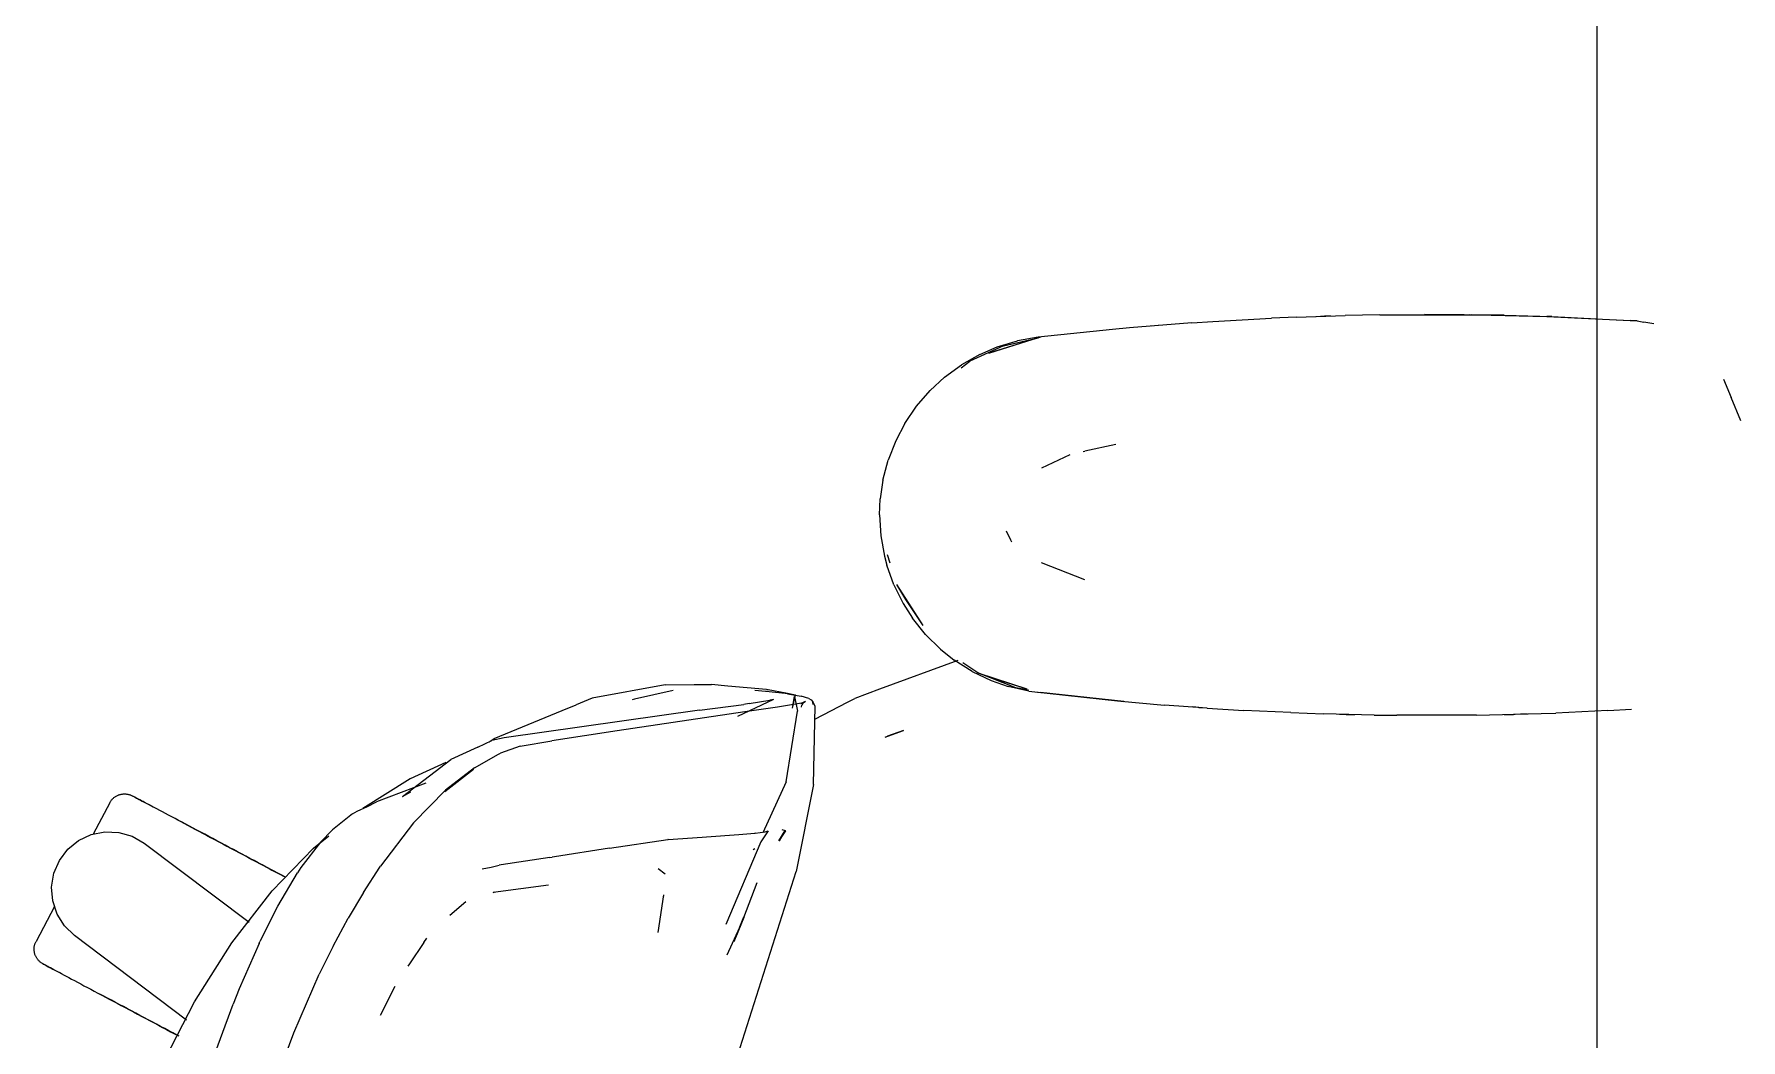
# Model space of a CAD drawing. Header units: millimetres. Extents: x 155920 to 295199, y -4084 to 97293.
# Drawn here: x 190855.8 to 191268.2, y 31826.2 to 32069.4 of the extents above; entities that cross this region are included whole.
import ezdxf

# ---------------------------------------------------------------- set-up
doc = ezdxf.new("R2010")
doc.units = ezdxf.units.MM
doc.header["$MEASUREMENT"] = 0
doc.layers.add('G-IMPT', color=8, linetype='CONTINUOUS', lineweight=9)
doc.layers.add('I-FURN', color=8, linetype='CONTINUOUS', lineweight=9)

msp = doc.modelspace()

# ---------------------------------------------------------------- linework, layer by layer
at = {"layer": 'G-IMPT'}
for p, q in [((191135.55, 31999.58), (191120.5, 31998.33)), ((191135.55, 31999.58), (191140.64, 31999.9)), ((191140.64, 31999.9), (191154.78, 32000.71)), ((191160.8, 32000.97), (191154.78, 32000.71)), ((191160.8, 32000.97), (191172.56, 32001.36)), ((191165.69, 32001.11), (191167.62, 32001.22)), ((191167.62, 32001.22), (191169.12, 32001.23)), ((191180.98, 32001.52), (191172.56, 32001.36)), ((191180.98, 32001.52), (191191.78, 32001.61)), ((191180.98, 32001.52), (191201.17, 32001.57)), ((191180.98, 32001.52), (191211, 32001.41)), ((191211, 32001.41), (191191.78, 32001.61)), ((191201.17, 32001.57), (191211, 32001.41)), ((191201.17, 32001.57), (191222.56, 32001.06)), ((191201.17, 32001.57), (191221.35, 32001.1)), ((191201.17, 32001.53), (191202.73, 32001.54)), ((191203.2, 32001.55), (191205.11, 32001.48)), ((191211, 32001.41), (191222.56, 32001.06)), ((191222.56, 32001.06), (191221.35, 32001.1)), ((191221.35, 32001.1), (191243.14, 32000.01)), ((191221.35, 32001.1), (191241.53, 32000.13)), ((191222.56, 32001.06), (191233.39, 32000.51)), ((191243.14, 32000.01), (191241.53, 32000.13)), ((191243.14, 32000.01), (191244.78, 31999.76)), ((191247.18, 31999.32), (191244.78, 31999.76)), ((191098.95, 31996.08), (191086.49, 31992.25)), ((191086.49, 31992.25), (191095.64, 31995.16)), ((191088.53, 31993.72), (191093.4, 31995.18)), ((191089.99, 31994.03), (191098.39, 31995.95)), ((191098.44, 31996.08), (191093.4, 31995.18)), ((191098.95, 31996.08), (191095.64, 31995.16)), ((191116.37, 31997.98), (191098.44, 31996.08)), ((191120.5, 31998.33), (191116.37, 31997.98)), ((191127.37, 31998.93), (191125.69, 31998.76)), ((191084.3, 31991.91), (191079.85, 31989.39)), ((191089.99, 31994.03), (191081.92, 31990.3)), ((191084.3, 31991.91), (191088.53, 31993.72)), ((191075.77, 31986.4), (191079.85, 31989.39)), ((191079.81, 31988.7), (191081.92, 31990.3)), ((191069.01, 31979.4), (191072.33, 31983.23)), ((191075.77, 31986.4), (191072.33, 31983.23)), ((191264.04, 31985.93), (191265.88, 31981.54)), ((191066.18, 31975.23), (191069.01, 31979.4)), ((191268.21, 31975.91), (191265.88, 31981.54)), ((191066.18, 31975.23), (191063.99, 31971.07)), ((191063.99, 31971.07), (191062.16, 31966.35)), ((191060.9, 31961.49), (191062.16, 31966.35)), ((191099.32, 31964.5), (191106.11, 31967.77)), ((191109.3, 31968.42), (191109.72, 31968.54)), ((191117.16, 31970.11), (191109.72, 31968.54)), ((191060.9, 31961.49), (191060.25, 31956.98)), ((191060.08, 31953.13), (191060.25, 31956.98)), ((191060.08, 31953.13), (191060.37, 31948.09)), ((191060.37, 31948.09), (191061.25, 31943.14)), ((191090.69, 31949.3), (191091.71, 31947.08)), ((191091.71, 31947.08), (191092, 31946.63)), ((191061.25, 31943.14), (191061.82, 31941.01)), ((191062.62, 31941.45), (191062, 31943.48)), ((191109.66, 31937.41), (191099.23, 31941.55)), ((191063.53, 31936.24), (191061.82, 31941.01)), ((191063.53, 31936.24), (191065.77, 31931.73)), ((191064.17, 31936.33), (191066.34, 31932.66)), ((191064.17, 31936.33), (191070.5, 31926.38)), ((191065.77, 31931.73), (191068.04, 31928.18)), ((191066.34, 31932.66), (191070.5, 31926.38)), ((191071.22, 31924.2), (191068.04, 31928.18)), ((191071.22, 31924.2), (191074.83, 31920.66)), ((191079.03, 31917.91), (191060.09, 31910.97)), ((191074.83, 31920.66), (191078.14, 31918.03)), ((191082.46, 31915.3), (191078.14, 31918.03)), ((191083.79, 31914.91), (191080.21, 31917.33)), ((191082.46, 31915.3), (191087.04, 31913.11)), ((191093.01, 31911.3), (191083.79, 31914.91)), ((191083.79, 31914.91), (191086.49, 31914.01)), ((191083.79, 31914.91), (191095.64, 31911.09)), ((191086.49, 31914.01), (191095.64, 31911.09)), ((191087.04, 31913.11), (191091.18, 31911.66)), ((190990.62, 31908.83), (190986.76, 31907.24)), ((191008.31, 31912.07), (190990.62, 31908.83)), ((191000.87, 31908.62), (191000.3, 31908.46)), ((191010.18, 31910.66), (191000.87, 31908.62)), ((191008.31, 31912.07), (191015.28, 31912.1)), ((191015.28, 31912.1), (191019.45, 31912.1)), ((191023.41, 31911.76), (191019.45, 31912.1)), ((191032.73, 31910.95), (191023.41, 31911.76)), ((191034.44, 31908.52), (191025.73, 31904.38)), ((191028.55, 31907.54), (191033.57, 31908.37)), ((191032.56, 31910.43), (191029.97, 31910.65)), ((191037.25, 31909.92), (191032.61, 31910.43)), ((191032.73, 31910.95), (191033.2, 31910.91)), ((191033.2, 31910.91), (191037.45, 31910.1)), ((191034.44, 31908.52), (191033.57, 31908.37)), ((191037.86, 31909.84), (191037.25, 31909.92)), ((191037.45, 31910.1), (191039.77, 31909.65)), ((191037.86, 31909.84), (191041.14, 31909.3)), ((191039.05, 31906.37), (191039.77, 31909.65)), ((191039.05, 31906.37), (191039.54, 31909.24)), ((191039.54, 31909.24), (191040.22, 31905.66)), ((191043, 31908.75), (191041.14, 31909.3)), ((191043, 31908.75), (191043.54, 31908.43)), ((191043.54, 31908.43), (191043.92, 31907.94)), ((191052.36, 31907.86), (191054.12, 31908.78)), ((191060.09, 31910.97), (191054.12, 31908.78)), ((191096.14, 31910.51), (191091.18, 31911.66)), ((191096.06, 31910.72), (191093.01, 31911.3)), ((191096.14, 31910.51), (191119.09, 31908.05)), ((191096.14, 31910.51), (191098.95, 31910.18)), ((191096.14, 31910.51), (191117.57, 31908.16)), ((191119.09, 31908.05), (191098.95, 31910.18)), ((190966.94, 31899.05), (190983.39, 31905.85)), ((191016.59, 31905.89), (190969.38, 31899.21)), ((190983.39, 31905.85), (190986.76, 31907.24)), ((191027.56, 31905.5), (190996.68, 31900.94)), ((191016.59, 31905.89), (191027.26, 31907.33)), ((191028.55, 31907.54), (191027.26, 31907.33)), ((191035.41, 31906.61), (191027.56, 31905.5)), ((191041.68, 31907.72), (191035.41, 31906.61)), ((191037.51, 31888.62), (191040.22, 31905.66)), ((191041.06, 31907.55), (191042.15, 31908.11)), ((191041.06, 31907.55), (191041.68, 31907.72)), ((191041.25, 31906.67), (191041.33, 31907.17)), ((191041.65, 31907.71), (191041.33, 31907.17)), ((191041.65, 31907.71), (191042.15, 31908.11)), ((191044.52, 31906.9), (191043.92, 31907.94)), ((191044.04, 31907.31), (191043.92, 31907.94)), ((191043.92, 31907.94), (191043.94, 31907.86)), ((191044.04, 31907.31), (191043.94, 31907.86)), ((191044.14, 31887.92), (191044.52, 31906.9)), ((191044.46, 31903.71), (191052.36, 31907.86)), ((191117.57, 31908.16), (191128.97, 31907.17)), ((191139.26, 31906.44), (191128.97, 31907.17)), ((191137.22, 31906.58), (191135.8, 31906.71)), ((191137.22, 31906.58), (191139.12, 31906.49)), ((191139.26, 31906.44), (191148.13, 31905.88)), ((191159.44, 31905.34), (191148.13, 31905.88)), ((191159.44, 31905.34), (191167.32, 31905.05)), ((191179.62, 31904.75), (191167.32, 31905.05)), ((191171.19, 31904.97), (191172.84, 31904.89)), ((191172.84, 31904.89), (191174.92, 31904.89)), ((191179.62, 31904.75), (191185.09, 31904.68)), ((191199.81, 31904.68), (191185.09, 31904.68)), ((191204.32, 31904.73), (191199.81, 31904.68)), ((191204.32, 31904.73), (191219.99, 31905.11)), ((191211.04, 31904.9), (191213.26, 31904.9)), ((191216.59, 31905.05), (191213.26, 31904.9)), ((191219.99, 31905.11), (191223.53, 31905.23)), ((191236.09, 31905.84), (191223.53, 31905.23)), ((191236.09, 31905.84), (191241.76, 31906.13)), ((190996.68, 31900.94), (190980.92, 31898.55)), ((191061.4, 31899.38), (191065.86, 31901.01)), ((191065.86, 31901.01), (191061.98, 31899.63)), ((190963.02, 31897), (190956.5, 31893.96)), ((190963.02, 31897), (190966.38, 31898.56)), ((190965.77, 31898.28), (190966.94, 31899.05)), ((190969.38, 31899.21), (190966.38, 31898.56)), ((190973.24, 31897.25), (190968.45, 31895.5)), ((190973.24, 31897.25), (190980.92, 31898.55)), ((191061.4, 31899.38), (191061.98, 31899.63)), ((190944.79, 31885.02), (190956.5, 31893.96)), ((190955.31, 31893.29), (190946.68, 31889.31)), ((190962.2, 31891.99), (190955.23, 31886.57)), ((190962.2, 31891.99), (190968.03, 31895.28)), ((190968.03, 31895.28), (190968.45, 31895.5)), ((190946.68, 31889.31), (190935.23, 31882.19)), ((190950.45, 31888.25), (190938.54, 31883.74)), ((190955.02, 31886.27), (190961.97, 31891.67)), ((190955.02, 31886.27), (190958.6, 31889.08)), ((190961.97, 31891.67), (190958.6, 31889.08)), ((191037.51, 31888.62), (191031.9, 31876.27)), ((191044.14, 31887.92), (191039.94, 31866.96)), ((190936.31, 31882.67), (190938.54, 31883.74)), ((190944.79, 31885.02), (190946.82, 31886.18)), ((190947.5, 31878.67), (190955.23, 31886.57)), ((190932.74, 31880.88), (190927.88, 31877.02)), ((190932.74, 31880.88), (190933.88, 31881.49)), ((190933.88, 31881.49), (190936.31, 31882.67)), ((190923.31, 31872.57), (190926.98, 31875.57)), ((190927.88, 31877.02), (190924.98, 31873.99)), ((190947.5, 31878.67), (190939.47, 31868.24)), ((191017.25, 31875.26), (191018.23, 31875.33)), ((191018.23, 31875.33), (191026.09, 31875.9)), ((191026.09, 31875.9), (191029.97, 31876.19)), ((191030.05, 31876.2), (191029.97, 31876.19)), ((191030.05, 31876.2), (191032.43, 31876.49)), ((191033.16, 31876.79), (191031.4, 31874.12)), ((191032.44, 31876.5), (191032.43, 31876.49)), ((191032.44, 31876.5), (191033.16, 31876.79)), ((191035.78, 31874.33), (191037.3, 31876.81)), ((191037.37, 31876.79), (191035.78, 31874.33)), ((191037.3, 31876.81), (191035.82, 31874.34)), ((191036.43, 31877.09), (191037.3, 31876.81)), ((191037.37, 31876.79), (191037.3, 31876.81)), ((190923.31, 31872.57), (190913.35, 31862.28)), ((190924.98, 31873.99), (190920.27, 31867.86)), ((190994.85, 31872.6), (190981.5, 31870.49)), ((190994.85, 31872.6), (191008.92, 31874.63)), ((191009, 31874.64), (191008.92, 31874.63)), ((191009, 31874.64), (191017.25, 31875.26)), ((191031.4, 31874.12), (191022.97, 31854.14)), ((191029.95, 31872.4), (191029.51, 31872.13)), ((190920.27, 31867.86), (190919.4, 31866.57)), ((190935.42, 31861.88), (190939.31, 31867.98)), ((190939.31, 31867.98), (190939.47, 31868.24)), ((190964.04, 31867.55), (190966.2, 31868.01)), ((190966.2, 31868.01), (190968.19, 31868.44)), ((190968.65, 31868.51), (190968.19, 31868.44)), ((190980.38, 31870.31), (190968.65, 31868.51)), ((190980.38, 31870.31), (190980.99, 31870.41)), ((190981.5, 31870.49), (190980.99, 31870.41)), ((191008.26, 31866.25), (191006.62, 31867.53)), ((190914.67, 31858.57), (190919.4, 31866.57)), ((190980.08, 31863.63), (190966.72, 31861.85)), ((191023.95, 31816.72), (191039.94, 31866.96)), ((191027.26, 31855.77), (191030.52, 31864.24)), ((190903.55, 31849.68), (190913.35, 31862.28)), ((190935.42, 31861.88), (190931.66, 31855.65)), ((190956.22, 31856.35), (190960.13, 31859.69)), ((190966.72, 31861.85), (190967.19, 31862)), ((191007.91, 31861.31), (191006.51, 31852.14)), ((191007.91, 31861.31), (191007.87, 31860.96)), ((190914.36, 31857.97), (190910.36, 31849.96)), ((190914.36, 31857.97), (190914.67, 31858.57)), ((190928.09, 31848.86), (190931.66, 31855.65)), ((191027.27, 31855.98), (191024.88, 31849.95)), ((191025.25, 31850.88), (191027.27, 31855.98)), ((191027.26, 31855.77), (191025.25, 31850.88)), ((190949.95, 31849.72), (190950.7, 31850.82)), ((191026.24, 31853.4), (191023.19, 31846.68)), ((190894.57, 31835.38), (190903.55, 31849.68)), ((190910.14, 31849.52), (190905.37, 31838.56)), ((190910.14, 31849.52), (190910.36, 31849.96)), ((190928.09, 31848.86), (190924.7, 31842.14)), ((190949.95, 31849.72), (190946.46, 31844.59)), ((190946.46, 31844.59), (190946.06, 31844.01)), ((190905.37, 31838.56), (190903.89, 31834.88)), ((190918.52, 31827.91), (190924.7, 31842.14)), ((190942.92, 31839.11), (190939.38, 31832.14)), ((190887.48, 31821.6), (190894.57, 31835.38)), ((190898.29, 31819.81), (190903.89, 31834.88)), ((190913.06, 31813.03), (190918.52, 31827.91))]:
    msp.add_line(p, q, dxfattribs=at)
at = {"layer": 'I-FURN'}
for p, q in [((191233.39, 32207.34), (191233.39, 30207.34)), ((190874.08, 31883.54), (190874.16, 31883.68)), ((190874.16, 31883.68), (190874.24, 31883.82)), ((190874.24, 31883.82), (190874.33, 31883.95)), ((190874.33, 31883.95), (190874.42, 31884.08)), ((190874.42, 31884.08), (190874.52, 31884.21)), ((190874.52, 31884.21), (190874.63, 31884.33)), ((190874.63, 31884.33), (190874.74, 31884.45)), ((190874.74, 31884.45), (190874.85, 31884.56)), ((190874.85, 31884.56), (190874.97, 31884.67)), ((190874.97, 31884.67), (190875.09, 31884.78)), ((190875.09, 31884.78), (190875.22, 31884.87)), ((190875.22, 31884.87), (190875.35, 31884.97)), ((190875.35, 31884.97), (190875.49, 31885.06)), ((190875.49, 31885.06), (190875.63, 31885.14)), ((190875.63, 31885.14), (190875.77, 31885.22)), ((190875.77, 31885.22), (190875.91, 31885.29)), ((190875.91, 31885.29), (190876.06, 31885.36)), ((190876.06, 31885.36), (190876.21, 31885.42)), ((190876.21, 31885.42), (190876.36, 31885.47)), ((190876.36, 31885.47), (190876.51, 31885.52)), ((190876.51, 31885.52), (190876.67, 31885.56)), ((190876.67, 31885.56), (190876.83, 31885.59)), ((190876.83, 31885.59), (190876.99, 31885.62)), ((190876.99, 31885.62), (190877.14, 31885.65)), ((190877.14, 31885.65), (190877.31, 31885.66)), ((190877.31, 31885.66), (190877.47, 31885.67)), ((190877.47, 31885.67), (190877.63, 31885.68)), ((190877.63, 31885.68), (190877.79, 31885.67)), ((190877.79, 31885.67), (190877.95, 31885.66)), ((190877.95, 31885.66), (190878.11, 31885.65)), ((190878.11, 31885.65), (190878.27, 31885.63)), ((190878.27, 31885.63), (190878.43, 31885.6)), ((190878.43, 31885.6), (190878.59, 31885.56)), ((190878.59, 31885.56), (190878.74, 31885.52)), ((190878.74, 31885.52), (190878.9, 31885.47)), ((190878.9, 31885.47), (190879.05, 31885.42)), ((190879.05, 31885.42), (190879.2, 31885.36)), ((190879.2, 31885.36), (190879.34, 31885.3)), ((190879.34, 31885.3), (190879.49, 31885.23)), ((190879.49, 31885.23), (190879.53, 31885.21)), ((190879.53, 31885.21), (190879.55, 31885.19)), ((190879.53, 31885.2), (190879.53, 31885.21)), ((190879.58, 31885.18), (190879.53, 31885.2)), ((190879.55, 31885.19), (190879.61, 31885.16)), ((190879.66, 31885.14), (190879.58, 31885.18)), ((190879.61, 31885.16), (190879.71, 31885.11)), ((190879.78, 31885.07), (190879.66, 31885.14)), ((190879.71, 31885.11), (190879.85, 31885.03)), ((190879.94, 31884.99), (190879.78, 31885.07)), ((190879.85, 31885.03), (190880.03, 31884.94)), ((190880.14, 31884.88), (190879.94, 31884.99)), ((190880.03, 31884.94), (190880.25, 31884.82)), ((190880.38, 31884.75), (190880.14, 31884.88)), ((190880.25, 31884.82), (190880.51, 31884.68)), ((190880.66, 31884.6), (190880.38, 31884.75)), ((190880.51, 31884.68), (190880.8, 31884.53)), ((190880.98, 31884.43), (190880.66, 31884.6)), ((190880.8, 31884.53), (190881.14, 31884.35)), ((190881.34, 31884.24), (190880.98, 31884.43)), ((190881.14, 31884.35), (190881.51, 31884.15)), ((190881.73, 31884.03), (190881.34, 31884.24)), ((190881.51, 31884.15), (190881.92, 31883.93)), ((190882.16, 31883.81), (190881.73, 31884.03)), ((190881.92, 31883.93), (190882.37, 31883.69)), ((190882.62, 31883.56), (190882.16, 31883.81)), ((190882.37, 31883.69), (190882.85, 31883.44)), ((190874.08, 31883.54), (190870.05, 31875.96)), ((190883.13, 31883.29), (190882.62, 31883.56)), ((190882.85, 31883.44), (190883.37, 31883.16)), ((190883.66, 31883.01), (190883.13, 31883.29)), ((190883.37, 31883.16), (190883.92, 31882.87)), ((190884.23, 31882.71), (190883.66, 31883.01)), ((190883.92, 31882.87), (190884.5, 31882.56)), ((190884.83, 31882.39), (190884.23, 31882.71)), ((190885.46, 31882.05), (190884.83, 31882.39)), ((190886.13, 31881.7), (190885.46, 31882.05)), ((190886.82, 31881.33), (190886.13, 31881.7)), ((190887.55, 31880.94), (190886.82, 31881.33)), ((190888.29, 31880.54), (190887.55, 31880.94)), ((190889.07, 31880.13), (190888.29, 31880.54)), ((190889.87, 31879.71), (190889.07, 31880.13)), ((190890.7, 31879.27), (190889.87, 31879.71)), ((190890.25, 31879.5), (190891.08, 31879.06)), ((190866.54, 31874.42), (190869.59, 31875.86)), ((190869.59, 31875.86), (190872.89, 31876.53)), ((190872.89, 31876.53), (190876.26, 31876.39)), ((190876.26, 31876.39), (190879.5, 31875.45)), ((190879.5, 31875.45), (190882.42, 31873.76)), ((190891.54, 31878.82), (190890.7, 31879.27)), ((190891.08, 31879.06), (190891.94, 31878.61)), ((190892.41, 31878.35), (190891.54, 31878.82)), ((190891.94, 31878.61), (190892.82, 31878.14)), ((190893.3, 31877.88), (190892.41, 31878.35)), ((190892.82, 31878.14), (190893.71, 31877.66)), ((190894.2, 31877.4), (190893.3, 31877.88)), ((190893.71, 31877.66), (190894.63, 31877.18)), ((190895.13, 31876.91), (190894.2, 31877.4)), ((190894.63, 31877.18), (190895.56, 31876.68)), ((190896.06, 31876.41), (190895.13, 31876.91)), ((190895.56, 31876.68), (190896.5, 31876.18)), ((190897.02, 31875.91), (190896.06, 31876.41)), ((190896.5, 31876.18), (190897.46, 31875.67)), ((190897.98, 31875.39), (190897.02, 31875.91)), ((190897.46, 31875.67), (190898.43, 31875.16)), ((190898.95, 31874.88), (190897.98, 31875.39)), ((190861.89, 31869.6), (190863.92, 31872.29)), ((190863.92, 31872.29), (190866.54, 31874.42)), ((190882.42, 31873.76), (190907.74, 31854.68)), ((190898.43, 31875.16), (190899.41, 31874.64)), ((190899.94, 31874.35), (190898.95, 31874.88)), ((190899.41, 31874.64), (190900.39, 31874.11)), ((190900.93, 31873.83), (190899.94, 31874.35)), ((190900.39, 31874.11), (190901.39, 31873.58)), ((190901.93, 31873.3), (190900.93, 31873.83)), ((190901.39, 31873.58), (190902.39, 31873.05)), ((190902.93, 31872.76), (190901.93, 31873.3)), ((190902.39, 31873.05), (190903.39, 31872.52)), ((190903.93, 31872.23), (190902.93, 31872.76)), ((190903.39, 31872.52), (190904.39, 31871.98)), ((190904.94, 31871.7), (190903.93, 31872.23)), ((190904.39, 31871.98), (190905.4, 31871.45)), ((190905.94, 31871.16), (190904.94, 31871.7)), ((190905.4, 31871.45), (190906.4, 31870.92)), ((190860.57, 31866.5), (190861.89, 31869.6)), ((190906.94, 31870.63), (190905.94, 31871.16)), ((190906.4, 31870.92), (190907.4, 31870.38)), ((190907.94, 31870.1), (190906.94, 31870.63)), ((190907.4, 31870.38), (190908.4, 31869.85)), ((190908.94, 31869.57), (190907.94, 31870.1)), ((190908.4, 31869.85), (190909.39, 31869.33)), ((190909.92, 31869.04), (190908.94, 31869.57)), ((190909.39, 31869.33), (190910.38, 31868.8)), ((190910.9, 31868.52), (190909.92, 31869.04)), ((190910.38, 31868.8), (190911.35, 31868.28)), ((190911.87, 31868.01), (190910.9, 31868.52)), ((190911.35, 31868.28), (190912.31, 31867.77)), ((190912.83, 31867.5), (190911.87, 31868.01)), ((190912.31, 31867.77), (190913.27, 31867.27)), ((190913.77, 31867), (190912.83, 31867.5)), ((190913.27, 31867.27), (190914.2, 31866.77)), ((190860.02, 31863.17), (190860.57, 31866.5)), ((190860.29, 31859.8), (190860.02, 31863.17)), ((190914.7, 31866.5), (190913.77, 31867)), ((190914.2, 31866.77), (190915.13, 31866.28)), ((190915.62, 31866.02), (190914.7, 31866.5)), ((190915.13, 31866.28), (190916.03, 31865.8)), ((190916.51, 31865.54), (190915.62, 31866.02)), ((190861.35, 31856.6), (190860.29, 31859.8)), ((190860.74, 31858.45), (190856.27, 31850.04)), ((190863.15, 31853.75), (190861.35, 31856.6)), ((190865.58, 31851.41), (190863.15, 31853.75)), ((190892.64, 31831.01), (190865.58, 31851.41)), ((190855.79, 31848.14), (190855.8, 31848.3)), ((190855.8, 31847.98), (190855.79, 31848.14)), ((190855.8, 31848.3), (190855.81, 31848.46)), ((190855.81, 31847.82), (190855.8, 31847.98)), ((190855.81, 31848.46), (190855.82, 31848.62)), ((190855.82, 31847.66), (190855.81, 31847.82)), ((190855.82, 31848.62), (190855.84, 31848.78)), ((190855.85, 31847.5), (190855.82, 31847.66)), ((190855.84, 31848.78), (190855.87, 31848.94)), ((190855.88, 31847.34), (190855.85, 31847.5)), ((190855.87, 31848.94), (190855.91, 31849.1)), ((190855.91, 31847.18), (190855.88, 31847.34)), ((190855.91, 31849.1), (190855.95, 31849.25)), ((190855.95, 31847.03), (190855.91, 31847.18)), ((190855.95, 31849.25), (190856, 31849.41)), ((190856, 31846.87), (190855.95, 31847.03)), ((190856, 31849.41), (190856.05, 31849.56)), ((190856.06, 31846.72), (190856, 31846.87)), ((190856.05, 31849.56), (190856.11, 31849.71)), ((190856.12, 31846.57), (190856.06, 31846.72)), ((190856.11, 31849.71), (190856.17, 31849.86)), ((190856.18, 31846.42), (190856.12, 31846.57)), ((190856.17, 31849.86), (190856.25, 31850)), ((190856.25, 31850), (190856.27, 31850.04)), ((190856.25, 31846.28), (190856.18, 31846.42)), ((190856.33, 31846.14), (190856.25, 31846.28)), ((190856.41, 31846), (190856.33, 31846.14)), ((190856.5, 31845.87), (190856.41, 31846)), ((190856.6, 31845.73), (190856.5, 31845.87)), ((190856.7, 31845.61), (190856.6, 31845.73)), ((190856.8, 31845.48), (190856.7, 31845.61)), ((190856.91, 31845.37), (190856.8, 31845.48)), ((190857.02, 31845.25), (190856.91, 31845.37)), ((190857.14, 31845.14), (190857.02, 31845.25)), ((190857.26, 31845.04), (190857.14, 31845.14)), ((190857.39, 31844.94), (190857.26, 31845.04)), ((190857.52, 31844.84), (190857.39, 31844.94)), ((190857.65, 31844.75), (190857.52, 31844.84)), ((190857.79, 31844.67), (190857.65, 31844.75)), ((190857.93, 31844.59), (190857.79, 31844.67)), ((190857.94, 31844.59), (190857.93, 31844.59)), ((190857.93, 31844.59), (190857.95, 31844.58)), ((190857.98, 31844.56), (190857.94, 31844.59)), ((190857.95, 31844.58), (190858.01, 31844.55)), ((190858.06, 31844.52), (190857.98, 31844.56)), ((190858.01, 31844.55), (190858.11, 31844.49)), ((190858.18, 31844.46), (190858.06, 31844.52)), ((190858.11, 31844.49), (190858.25, 31844.42)), ((190858.35, 31844.37), (190858.18, 31844.46)), ((190858.25, 31844.42), (190858.43, 31844.32)), ((190858.55, 31844.26), (190858.35, 31844.37)), ((190858.43, 31844.32), (190858.65, 31844.21)), ((190858.79, 31844.13), (190858.55, 31844.26)), ((190858.65, 31844.21), (190858.91, 31844.07)), ((190859.07, 31843.99), (190858.79, 31844.13)), ((190858.91, 31844.07), (190859.21, 31843.91)), ((190859.38, 31843.82), (190859.07, 31843.99)), ((190859.21, 31843.91), (190859.54, 31843.73)), ((190859.74, 31843.63), (190859.38, 31843.82)), ((190859.54, 31843.73), (190859.92, 31843.53)), ((190860.13, 31843.42), (190859.74, 31843.63)), ((190859.92, 31843.53), (190860.33, 31843.32)), ((190860.56, 31843.19), (190860.13, 31843.42)), ((190860.33, 31843.32), (190860.77, 31843.08)), ((190861.03, 31842.94), (190860.56, 31843.19)), ((190860.77, 31843.08), (190861.25, 31842.82)), ((190861.53, 31842.68), (190861.03, 31842.94)), ((190861.25, 31842.82), (190861.77, 31842.55)), ((190862.06, 31842.39), (190861.53, 31842.68)), ((190861.77, 31842.55), (190862.32, 31842.25)), ((190862.63, 31842.09), (190862.06, 31842.39)), ((190862.32, 31842.25), (190862.91, 31841.94)), ((190862.91, 31841.94), (190863.52, 31841.62)), ((190863.52, 31841.62), (190864.17, 31841.27)), ((190864.17, 31841.27), (190864.85, 31840.91)), ((190864.85, 31840.91), (190865.56, 31840.54)), ((190865.56, 31840.54), (190866.29, 31840.14)), ((190866.29, 31840.14), (190867.05, 31839.74)), ((190867.05, 31839.74), (190867.84, 31839.32)), ((190867.84, 31839.32), (190868.65, 31838.89)), ((190868.65, 31838.89), (190869.49, 31838.45)), ((190869.49, 31838.45), (190870.34, 31837.99)), ((190870.34, 31837.99), (190871.22, 31837.52)), ((190871.22, 31837.52), (190872.12, 31837.05)), ((190872.61, 31836.79), (190871.7, 31837.27)), ((190872.12, 31837.05), (190873.03, 31836.56)), ((190873.53, 31836.3), (190872.61, 31836.79)), ((190873.03, 31836.56), (190873.96, 31836.07)), ((190874.47, 31835.8), (190873.53, 31836.3)), ((190873.96, 31836.07), (190874.9, 31835.56)), ((190875.42, 31835.29), (190874.47, 31835.8)), ((190874.9, 31835.56), (190875.86, 31835.06)), ((190876.38, 31834.78), (190875.42, 31835.29)), ((190875.86, 31835.06), (190876.83, 31834.54)), ((190877.36, 31834.26), (190876.38, 31834.78)), ((190876.83, 31834.54), (190877.81, 31834.02)), ((190878.34, 31833.74), (190877.36, 31834.26)), ((190877.81, 31834.02), (190878.8, 31833.5)), ((190879.33, 31833.21), (190878.34, 31833.74)), ((190878.8, 31833.5), (190879.79, 31832.97)), ((190880.33, 31832.68), (190879.33, 31833.21)), ((190879.79, 31832.97), (190880.79, 31832.44)), ((190881.33, 31832.15), (190880.33, 31832.68)), ((190880.79, 31832.44), (190881.79, 31831.9)), ((190882.34, 31831.61), (190881.33, 31832.15)), ((190881.79, 31831.9), (190882.8, 31831.37)), ((190883.34, 31831.08), (190882.34, 31831.61)), ((190882.8, 31831.37), (190883.8, 31830.83)), ((190884.35, 31830.55), (190883.34, 31831.08)), ((190883.8, 31830.83), (190884.81, 31830.3)), ((190885.35, 31830.01), (190884.35, 31830.55)), ((190884.81, 31830.3), (190885.81, 31829.77)), ((190886.35, 31829.48), (190885.35, 31830.01)), ((190885.81, 31829.77), (190886.81, 31829.24)), ((190887.34, 31828.95), (190886.35, 31829.48)), ((190886.81, 31829.24), (190887.8, 31828.71)), ((190888.33, 31828.43), (190887.34, 31828.95)), ((190887.8, 31828.71), (190888.78, 31828.19)), ((190889.31, 31827.91), (190888.33, 31828.43)), ((190888.78, 31828.19), (190889.75, 31827.67)), ((190890.28, 31827.39), (190889.31, 31827.91)), ((190889.75, 31827.67), (190890.72, 31827.16))]:
    msp.add_line(p, q, dxfattribs=at)

doc.saveas('drawing.dxf')
